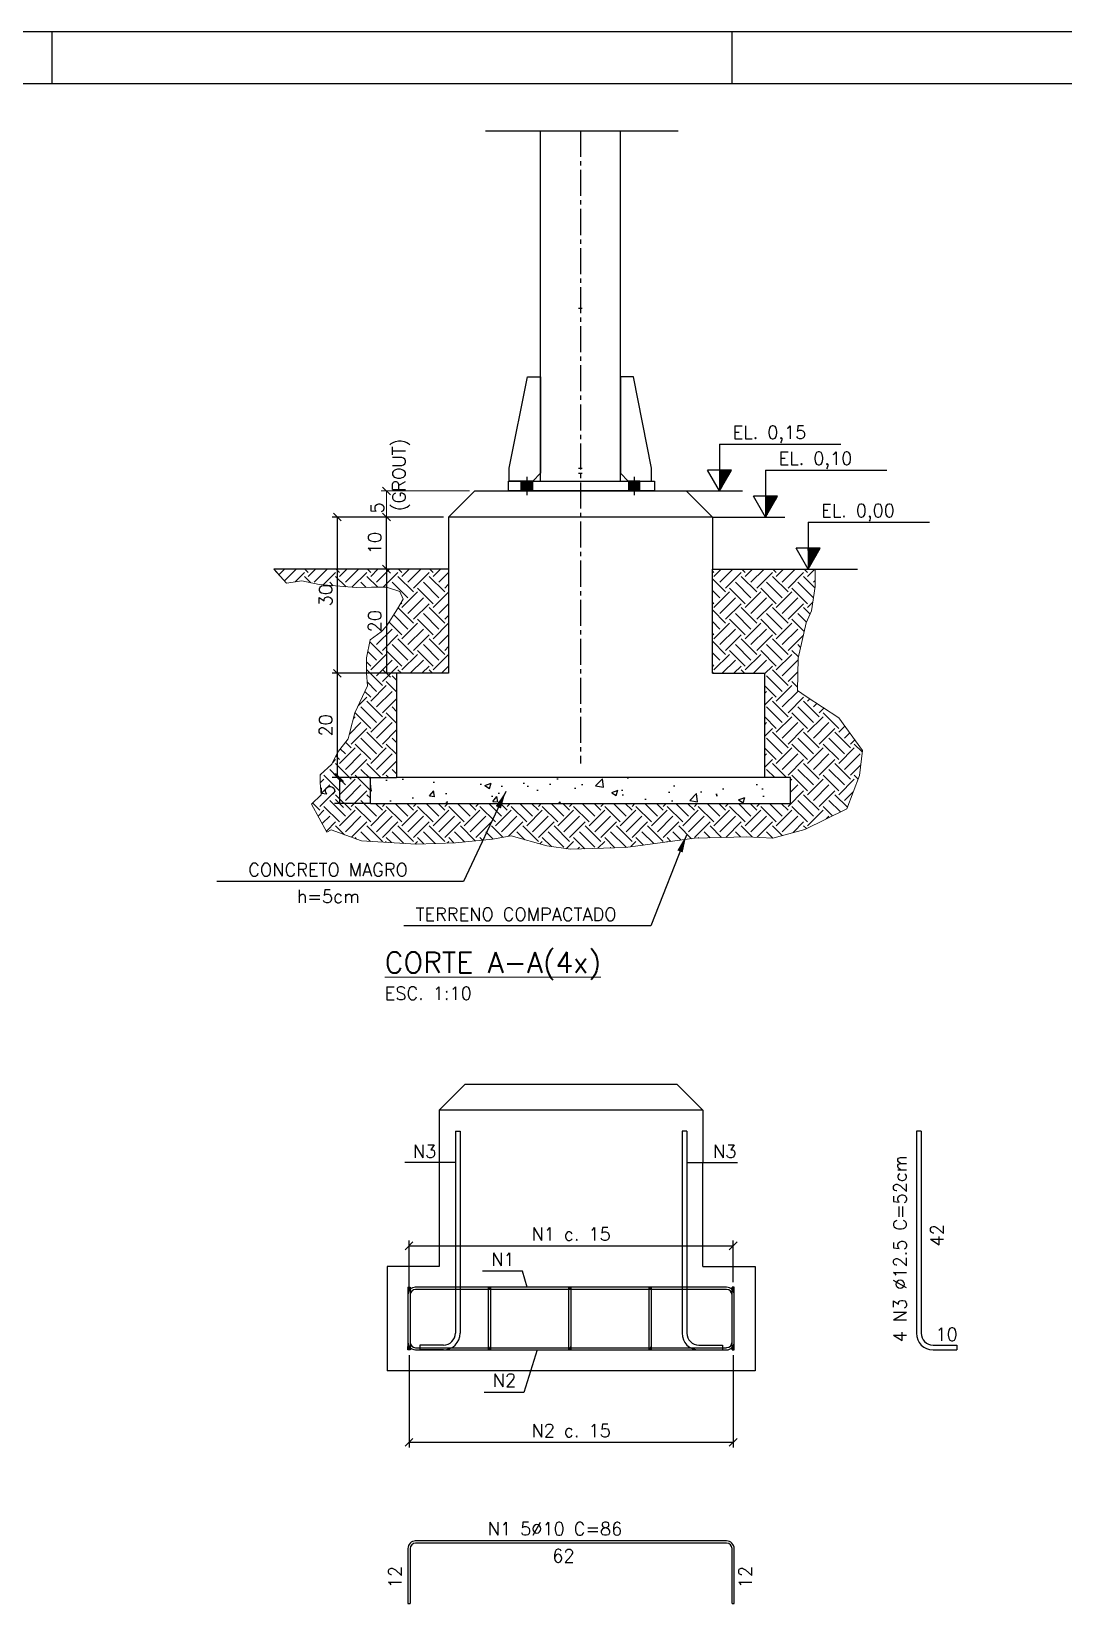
# Model space of a CAD drawing. Header units: millimetres. Extents: x 2593 to 3854, y 1234 to 2125.
# Drawn here: x 2901.8 to 3198.8, y 1672.7 to 2125.4 of the extents above; entities that cross this region are included whole.
import ezdxf
from ezdxf.enums import TextEntityAlignment as Align

# ---------------------------------------------------------------- set-up
doc = ezdxf.new("R2010")
doc.units = ezdxf.units.MM
doc.linetypes.add('CENTER2', pattern=[1.125, 0.75, -0.125, 0.125, -0.125])
for name, color, linetype, lineweight in [('A-DETL-GENF', 7, 'Continuous', 5), ('GSB', 7, 'Continuous', 0), ('S-RBAR', 171, 'Continuous', 18), ('SL2', 3, 'Continuous', 0)]:
    doc.layers.add(name, color=color, linetype=linetype, lineweight=lineweight)
for name, color, linetype in [('AL1', 8, 'Continuous'), ('CL1', 8, 'Continuous'), ('CL2', 7, 'Continuous'), ('CL3', 3, 'Continuous'), ('CL4', 4, 'Continuous'), ('CL5', 5, 'Continuous'), ('CR100', 3, 'Continuous'), ('FRL2', 7, 'Continuous'), ('FRL3', 3, 'Continuous'), ('FRL6', 6, 'Continuous'), ('FRL7', 7, 'Continuous'), ('FRR120', 5, 'Continuous'), ('FRR140', 5, 'Continuous'), ('FRR175', 1, 'Continuous'), ('FRR80', 3, 'Continuous'), ('TC1', 7, 'CENTER2')]:
    doc.layers.add(name, color=color, linetype=linetype)
doc.styles.add('COTA', font='romans.shx')
doc.styles.add('R100', font='simplex.shx', dxfattribs={"height": 2.5})
doc.styles.add('R120', font='simplex.shx', dxfattribs={"height": 3})
doc.styles.add('R140', font='simplex.shx', dxfattribs={"height": 3.5})
doc.styles.add('R80', font='simplex.shx', dxfattribs={"height": 2})
doc.styles.add('ROMANS', font='ROMANS.SHX')
doc.styles.get("Standard").update_dxf_attribs({"font": 'arial.ttf'})
doc.dimstyles.new('TICK-10', dxfattribs={"dimscale": 10, "dimtxt": 0.25, "dimasz": 0.2, "dimexe": 0.2, "dimexo": 0.2, "dimgap": 0.1, "dimtad": 1, "dimdsep": 46, "dimtxsty": 'Standard', "dimblk": 'ARCHTICK', "dimcen": 0, "dimdle": 0.2, "dimclrd": 7, "dimclre": 7, "dimclrt": 3, "dimadec": 3, "dimazin": 3, "dimtfac": 1, "dimtofl": 0, "dimtmove": 1, "dimatfit": 2, "dimfxl": 0.2, "dimtolj": 1, "dimtzin": 0, "dimarcsym": 1})
doc.dimstyles.new('VALE 1-10 - [1-15]', dxfattribs={"dimscale": 1.5, "dimtxt": 2.5, "dimasz": 1.5, "dimexe": 1, "dimexo": 1, "dimgap": 1, "dimtad": 1, "dimdec": 0, "dimlfac": 0.6666, "dimzin": 0, "dimdsep": 46, "dimtxsty": 'ROMANS', "dimblk": 'OBLIQUE', "dimcen": 0, "dimclrd": 7, "dimclre": 7, "dimclrt": 3, "dimadec": 1, "dimazin": 0, "dimtfac": 1, "dimtdec": 0, "dimtmove": 1, "dimatfit": 3, "dimfxl": 1, "dimtolj": 1, "dimtzin": 0, "dimarcsym": 0})
doc.dimstyles.new('VALE 1-15 - [1-15]', dxfattribs={"dimscale": 1.5, "dimtxt": 2.5, "dimasz": 1.5, "dimexe": 1, "dimexo": 1, "dimgap": 1, "dimtad": 1, "dimdec": 0, "dimzin": 0, "dimdsep": 46, "dimtxsty": 'ROMANS', "dimblk": 'OBLIQUE', "dimcen": 0, "dimclrd": 7, "dimclre": 7, "dimclrt": 3, "dimadec": 1, "dimazin": 0, "dimtfac": 1, "dimtdec": 0, "dimtmove": 1, "dimatfit": 3, "dimfxl": 1, "dimtolj": 1, "dimtzin": 0, "dimarcsym": 0})

# ---------------------------------------------------------------- blocks, each defined once
blk = doc.blocks.new('_ArchTick')
at = {"color": 0, "linetype": 'ByBlock', "const_width": 0.15}
blk.add_lwpolyline([(-0.5, -0.5), (0.5, 0.5)], dxfattribs=at)
blk = doc.blocks.new('_Oblique')
at = {"color": 0, "linetype": 'ByBlock', "lineweight": -2}
blk.add_line((0.5, 0.5), (-0.5, -0.5), dxfattribs=at)
blk = doc.blocks.new('*D22')
at = {"layer": 'Defpoints', "color": 0, "transparency": 16777216}
for p in [(3003.98, 1985.58), (3021.85, 1985.58, -192396.03), (3021.85, 1970.58, -192396.03)]:
    blk.add_point(p, dxfattribs=at)
at = {"layer": 'SL2', "color": 7, "lineweight": -2, "transparency": 16777216}
for p, q in [((3020.35, 1985.58), (3002.48, 1985.58)), ((3003.98, 1970.58), (3003.98, 1985.58)), ((3020.35, 1970.58), (3002.48, 1970.58))]:
    blk.add_line(p, q, dxfattribs=at)
at = {"layer": 'SL2', "color": 7, "lineweight": -2, "transparency": 16777216, "xscale": 2.25, "yscale": 2.25, "zscale": 2.25}
for p, rotation in [((3003.98, 1985.58), 90), ((3003.98, 1970.58), 270)]:
    blk.add_blockref('_Oblique', p, dxfattribs=dict(at, rotation=rotation))
at = {"layer": 'SL2', "color": 3, "transparency": 16777216, "insert": (3000.6, 1978.08), "char_height": 3.75, "attachment_point": 5, "rotation": 90, "style": 'ROMANS'}
blk.add_mtext('\\A1;10', dxfattribs=at)
blk = doc.blocks.new('*D23')
at = {"layer": 'CL3', "color": 7, "lineweight": -2, "transparency": 16777216}
for p, q in [((3020.35, 1970.58), (3002.48, 1970.58)), ((3003.98, 1970.58), (3003.98, 1940.59)), ((3020.35, 1940.59), (3002.48, 1940.59))]:
    blk.add_line(p, q, dxfattribs=at)
at = {"layer": 'Defpoints', "color": 0, "transparency": 16777216}
for p in [(3021.85, 1970.58, -192396.03), (3003.98, 1940.59), (3021.85, 1940.59, -192396.03)]:
    blk.add_point(p, dxfattribs=at)
at = {"layer": 'CL3', "color": 7, "lineweight": -2, "transparency": 16777216, "xscale": 2.25, "yscale": 2.25, "zscale": 2.25}
for p, rotation in [((3003.98, 1970.58), 90), ((3003.98, 1940.59), 270)]:
    blk.add_blockref('_Oblique', p, dxfattribs=dict(at, rotation=rotation))
at = {"layer": 'CL3', "color": 3, "transparency": 16777216, "insert": (3000.6, 1955.58), "char_height": 3.75, "attachment_point": 5, "rotation": 90, "style": 'ROMANS'}
blk.add_mtext('\\A1;20', dxfattribs=at)
blk = doc.blocks.new('*D24')
at = {"layer": 'Defpoints', "color": 0, "transparency": 16777216}
for p in [(3000.82, 1910.59, -192396.03), (2990.46, 1903.09), (3000.82, 1903.09, -192396.03)]:
    blk.add_point(p, dxfattribs=at)
at = {"layer": 'SL2', "color": 7, "lineweight": -2, "transparency": 16777216}
for p, q in [((2999.32, 1910.59), (2988.96, 1910.59)), ((2990.46, 1910.59), (2990.46, 1903.09)), ((2999.32, 1903.09), (2988.96, 1903.09))]:
    blk.add_line(p, q, dxfattribs=at)
at = {"layer": 'SL2', "color": 7, "lineweight": -2, "transparency": 16777216, "xscale": 2.25, "yscale": 2.25, "zscale": 2.25}
for p, rotation in [((2990.46, 1910.59), 90), ((2990.46, 1903.09), 270)]:
    blk.add_blockref('_Oblique', p, dxfattribs=dict(at, rotation=rotation))
at = {"layer": 'SL2', "color": 3, "transparency": 16777216, "insert": (2987.08, 1906.84), "char_height": 3.75, "attachment_point": 5, "rotation": 90, "style": 'ROMANS'}
blk.add_mtext('\\A1;5', dxfattribs=at)
blk = doc.blocks.new('*D25')
at = {"layer": 'CL3', "color": 7, "lineweight": -2, "transparency": 16777216}
for p, q in [((3020.35, 1985.58), (2988.34, 1985.58)), ((2989.84, 1940.59), (2989.84, 1985.58)), ((3020.35, 1940.59), (2988.34, 1940.59))]:
    blk.add_line(p, q, dxfattribs=at)
at = {"layer": 'Defpoints', "color": 0, "transparency": 16777216}
for p in [(2989.84, 1985.58), (3021.85, 1985.58, -192396.03), (3021.85, 1940.59, -192396.03)]:
    blk.add_point(p, dxfattribs=at)
at = {"layer": 'CL3', "color": 7, "lineweight": -2, "transparency": 16777216, "xscale": 2.25, "yscale": 2.25, "zscale": 2.25}
for p, rotation in [((2989.84, 1985.58), 90), ((2989.84, 1940.59), 270)]:
    blk.add_blockref('_Oblique', p, dxfattribs=dict(at, rotation=rotation))
at = {"layer": 'CL3', "color": 3, "transparency": 16777216, "insert": (2986.46, 1963.08), "char_height": 3.75, "attachment_point": 5, "rotation": 90, "style": 'ROMANS'}
blk.add_mtext('\\A1;30', dxfattribs=at)
blk = doc.blocks.new('*D44')
at = {"layer": 'CL3', "color": 7, "lineweight": -2, "transparency": 16777216}
for p, q in [((3002.48, 1940.59), (2988.34, 1940.59)), ((2989.84, 1910.59), (2989.84, 1940.59)), ((2997.82, 1910.59), (2988.34, 1910.59))]:
    blk.add_line(p, q, dxfattribs=at)
at = {"layer": 'Defpoints', "color": 0, "transparency": 16777216}
for p in [(2989.84, 1940.59), (3003.98, 1940.59), (2999.32, 1910.59, -192396.03)]:
    blk.add_point(p, dxfattribs=at)
at = {"layer": 'CL3', "color": 7, "lineweight": -2, "transparency": 16777216, "xscale": 2.25, "yscale": 2.25, "zscale": 2.25}
for p, rotation in [((2989.84, 1940.59), 90), ((2989.84, 1910.59), 270)]:
    blk.add_blockref('_Oblique', p, dxfattribs=dict(at, rotation=rotation))
at = {"layer": 'CL3', "color": 3, "transparency": 16777216, "insert": (2986.46, 1925.59), "char_height": 3.75, "attachment_point": 5, "rotation": 90, "style": 'ROMANS'}
blk.add_mtext('\\A1;20', dxfattribs=at)
blk = doc.blocks.new('*D34')
at = {"layer": 'Defpoints', "color": 0, "transparency": 16777216}
for p in [(3103.73, 1775.74), (3010.46, 1762.3, -192396.03), (3103.73, 1763.8)]:
    blk.add_point(p, dxfattribs=at)
at = {"layer": 'SL2', "color": 7, "lineweight": -2, "transparency": 16777216}
for p, q in [((3010.46, 1763.8), (3010.46, 1777.24)), ((3010.46, 1775.74), (3103.73, 1775.74)), ((3103.73, 1765.3), (3103.73, 1777.24))]:
    blk.add_line(p, q, dxfattribs=at)
at = {"layer": 'SL2', "color": 7, "lineweight": -2, "transparency": 16777216, "xscale": 2.25, "yscale": 2.25, "zscale": 2.25, "rotation": 180}
blk.add_blockref('_Oblique', (3010.46, 1775.74), dxfattribs=at)
at = {"layer": 'SL2', "color": 7, "lineweight": -2, "transparency": 16777216, "xscale": 2.25, "yscale": 2.25, "zscale": 2.25}
blk.add_blockref('_Oblique', (3103.73, 1775.74), dxfattribs=at)
at = {"layer": 'SL2', "color": 3, "transparency": 16777216, "insert": (3057.1, 1779.12), "char_height": 3.75, "attachment_point": 5, "style": 'ROMANS'}
blk.add_mtext('\\A1;N1 c. 15', dxfattribs=at)
blk = doc.blocks.new('*D35')
at = {"layer": 'Defpoints', "color": 0, "transparency": 16777216}
for p in [(3010.46, 1745.78, -192396.03), (3103.73, 1745.78, -192396.03), (3103.73, 1719.17)]:
    blk.add_point(p, dxfattribs=at)
at = {"layer": 'SL2', "color": 7, "lineweight": -2, "transparency": 16777216}
for p, q in [((3010.46, 1744.28), (3010.46, 1717.67)), ((3103.73, 1744.28), (3103.73, 1717.67)), ((3010.46, 1719.17), (3103.73, 1719.17))]:
    blk.add_line(p, q, dxfattribs=at)
at = {"layer": 'SL2', "color": 7, "lineweight": -2, "transparency": 16777216, "xscale": 2.25, "yscale": 2.25, "zscale": 2.25, "rotation": 180}
blk.add_blockref('_Oblique', (3010.46, 1719.17), dxfattribs=at)
at = {"layer": 'SL2', "color": 7, "lineweight": -2, "transparency": 16777216, "xscale": 2.25, "yscale": 2.25, "zscale": 2.25}
blk.add_blockref('_Oblique', (3103.73, 1719.17), dxfattribs=at)
at = {"layer": 'SL2', "color": 3, "transparency": 16777216, "insert": (3057.1, 1722.55), "char_height": 3.75, "attachment_point": 5, "style": 'ROMANS'}
blk.add_mtext('\\A1;N2 c. 15', dxfattribs=at)
blk = doc.blocks.new('A1')
at = {"layer": 'FRL2'}
for p, q in [((210, 594), (210, 584)), ((340.5, 594), (340.5, 584))]:
    blk.add_line(p, q, dxfattribs=at)
at = {"layer": 'FRL6', "linetype": 'Continuous'}
blk.add_line((25, 584), (831, 584), dxfattribs=at)
at = {"layer": 'FRL7', "linetype": 'Continuous'}
blk.add_line((0, 594), (841, 594), dxfattribs=at)
at = {"layer": 'FRR120', "style": 'R120'}
for tag, p in [('FASE_DO_PROJETO', (659, 46.29)), ('ÁREA_E/OU_SUBÁREA', (659, 40.79)), ('TÍTULO_DO_DESENHO', (659, 35.29)), ('SUBTÍTULO_1_DO_DESENHO', (659, 29.79)), ('SUBTÍTULO_2_DO_DESENHO', (659, 24.29))]:
    blk.add_attdef(tag, p, '', height=3, dxfattribs=at)
at = {"layer": 'FRR140', "style": 'R140', "width": 0.91}
for tag, p in [('ESCALA', (671, 14.35)), ('REVISÃO', (823.5, 14.68))]:
    blk.add_attdef(tag, text='', height=3.5, dxfattribs=at).set_placement(p, align=Align.MIDDLE)
for tag, p in [('NÚMERO_DA_CONTRATADA', (687.72, 12.6)), ('NUMERO_VALE', (752.89, 12.6))]:
    blk.add_attdef(tag, p, '', height=3.5, dxfattribs=at)
at = {"layer": 'FRR175', "style": 'R120'}
for tag, p in [('CLASSIFICAÇÃO', (811.83, 67.73)), ('PROJETO', (716.31, 53.59)), ('N_PROJ_SE', (793.5, 53.59)), ('N_CONTRATO', (796.97, 47.3))]:
    blk.add_attdef(tag, text='', height=3, dxfattribs=at).set_placement(p, align=Align.MIDDLE_CENTER)
at = {"layer": 'FRR80', "style": 'R80'}
for p in [(492.61, 76.08), (492.61, 70.38), (492.61, 64.68), (492.61, 58.98), (492.61, 53.28), (492.61, 47.58), (492.61, 41.88), (492.61, 36.18)]:
    blk.add_attdef('DESCRIÇÃO_DA_REVISÃO', p, '', height=2, dxfattribs=at)
for tag, p in [('8A_REV', (476, 77.07)), ('EMIS.', (486, 77.07)), ('PROJ.', (585, 77.07)), ('DES.', (597, 77.07)), ('VER.', (609, 77.07)), ('APR.', (621, 77.07)), ('AUT.', (633.01, 77.07)), ('7A_REV', (476, 71.37)), ('EMIS.', (486, 71.37)), ('PROJ.', (585, 71.37)), ('DES.', (597, 71.37)), ('VER.', (609, 71.37)), ('APR.', (621, 71.37)), ('AUT.', (633.01, 71.37)), ('6A_REV', (476, 65.67)), ('EMIS.', (486, 65.67)), ('PROJ.', (585, 65.67)), ('DES.', (597, 65.67)), ('VER.', (609, 65.67)), ('APR.', (621, 65.67)), ('AUT.', (633.01, 65.67)), ('5A_REV', (476, 59.97)), ('EMIS.', (486, 59.97)), ('PROJ.', (585, 59.97)), ('DES.', (597, 59.97)), ('VER.', (609, 59.97)), ('APR.', (621, 59.97)), ('AUT.', (633.01, 59.97)), ('4A_REV', (476, 54.27)), ('EMIS.', (486, 54.27)), ('PROJ.', (585, 54.27)), ('DES.', (597, 54.27)), ('VER.', (609, 54.27)), ('APR.', (621, 54.27)), ('AUT.', (633.01, 54.27)), ('3A_REV', (476, 48.57)), ('EMIS.', (486, 48.57)), ('PROJ.', (585, 48.57)), ('DES.', (597, 48.57)), ('VER.', (609, 48.57)), ('APR.', (621, 48.57)), ('AUT.', (633.01, 48.57)), ('2A_REV', (476, 42.87)), ('EMIS.', (486, 42.87)), ('PROJ.', (585, 42.87)), ('DES.', (597, 42.87)), ('VER.', (609, 42.87)), ('APR.', (621, 42.87)), ('AUT.', (633.01, 42.87)), ('1a_REV', (476, 37.17)), ('EMIS.', (486, 37.17)), ('PROJ.', (585, 37.17)), ('DES.', (597, 37.17)), ('VER.', (609, 37.17)), ('APR.', (621, 37.17)), ('AUT.', (633.01, 37.17))]:
    blk.add_attdef(tag, text='', height=2, dxfattribs=at).set_placement(p, align=Align.MIDDLE)
at = {"layer": 'FRR80', "style": 'R80', "width": 0.85}
for p in [(648, 77.07), (648, 71.37), (648, 65.67), (648, 59.97), (648, 54.27), (648, 48.57), (648, 42.87), (648, 37.17)]:
    blk.add_attdef('DATA', text='', height=2, dxfattribs=at).set_placement(p, align=Align.MIDDLE)

msp = doc.modelspace()

# ---------------------------------------------------------------- hatches: boundary and pattern name
at = {"layer": 'A-DETL-GENF', "ltscale": 0.2, "true_color": 0xcd6928}
h = msp.add_hatch(dxfattribs=at)
h.set_pattern_fill('EARTH', color=32, angle=45, style=0)
h.set_pattern_definition([(45, (-7207.7715, -5263.987), (0, 8.980256), [6.35, -6.35]), (45, (-7209.455, -5262.3035), (0, 8.980256), [6.35, -6.35]), (45, (-7211.139, -5260.6197), (0, 8.980256), [6.35, -6.35]), (135, (-7211.139, -5259.497), (-8.980256, 0), [6.35, -6.35]), (135, (-7209.455, -5257.8133), (-8.980256, 0), [6.35, -6.35]), (135, (-7207.7715, -5256.1295), (-8.980256, 0), [6.35, -6.35])])
h.paths.add_polyline_path([(3097.75, 1940.59), (3112.75, 1940.59), (3112.75, 1910.59), (3120.25, 1910.59), (3120.25, 1903.09), (3112.75, 1903.09), (2999.32, 1903.09), (2999.32, 1910.59), (3006.85, 1910.59), (3006.85, 1940.59), (3021.85, 1940.59), (3021.85, 1970.58), (2971.5, 1970.58), (2975.15, 1966.58), (2979.56, 1967.25), (2984.59, 1966.12), (2995.26, 1965.25), (2999.67, 1965.34), (3000.83, 1965.36), (3003.98, 1965.36), (3007.81, 1964.17), (3008.81, 1961.93), (3007.15, 1959.11), (3003.98, 1954.12), (3002.48, 1952.55), (2999.25, 1950.22), (2998.17, 1945.07), (2998.17, 1940.59), (2998.5, 1936.93), (2994.85, 1929.18), (2993.43, 1923.62), (2992.96, 1921.74), (2989.84, 1917.8), (2988.2, 1914.4), (2984.88, 1911.33), (2984.88, 1909.17), (2985.21, 1905.59), (2982.38, 1902.94), (2986.84, 1894.85), (2988, 1895.49), (2996.81, 1892.33), (3012.5, 1891.4), (3023.8, 1891.79), (3034.44, 1892.86), (3039.89, 1893.79), (3050.12, 1890.86), (3056.9, 1889.93), (3072.72, 1890.47), (3086.95, 1892.33), (3092.62, 1893.07), (3107.68, 1893.52), (3115.13, 1893.12), (3124.36, 1895.65), (3136.48, 1901.6), (3140.1, 1911.16), (3140.95, 1918.39), (3134.14, 1927.74), (3124.79, 1933.91), (3122.23, 1935.59), (3122.45, 1944.96), (3124.79, 1955.16), (3126.28, 1958.57), (3127.34, 1965.58), (3127.34, 1970.58), (3097.75, 1970.58)])
h.paths.add_polyline_path([(3003.42, 1951.61), (3003.42, 1959.56), (2997.79, 1959.56), (2997.79, 1951.61)], flags=24)
h.paths.add_polyline_path([(2989.89, 1904.65), (2989.89, 1909.02), (2984.27, 1909.02), (2984.27, 1904.65)], flags=24)
h.paths.add_polyline_path([(2989.28, 1959.11), (2989.28, 1967.06), (2983.65, 1967.06), (2983.65, 1959.11)], flags=25)
at = {"layer": 'AL1'}
h = msp.add_hatch(dxfattribs=at)
h.set_pattern_fill('AR-CONC', color=256, scale=0.1)
h.set_pattern_definition([(50, (-8358.056, -4938.093), (18.218467, -1.593909), [1.905, -20.955]), (355, (-8358.056, -4938.093), (-3.524342, 19.105685), [1.524, -16.764058]), (100.45144, (-8356.538, -4938.226), (14.694125, 17.511775), [1.619, -17.809024]), (46.1842, (-8358.056, -4933.013), (27.107904, -4.204233), [2.8575, -31.4325]), (96.63556, (-8355.797, -4933.363), (23.740413, 24.74261), [2.4285, -26.71356]), (351.18415, (-8358.056, -4933.013), (23.740413, 24.74261), [2.285997, -25.145973]), (21, (-8355.516, -4934.283), (15.161439, -10.22652), [1.905, -20.955]), (326, (-8355.516, -4934.283), (6.180203, 18.418797), [1.524, -16.764]), (71.45144, (-8354.253, -4935.135), (21.341642, 8.192277), [1.619, -17.808994]), (37.5, (-8358.056, -4938.093), (0.3088603, 8.455504), [0, -16.5608, 0, -17.018, 0, -16.8275]), (7.5, (-8358.056, -4938.093), (6.681966, 10.0180575), [0, -9.7028, 0, -16.1798, 0, -6.4135]), (327.5, (-8363.72, -4938.093), (13.5590595, -0.5728744), [0, -6.35, 0, -19.812, 0, -26.289]), (317.5, (-8366.26, -4938.093), (14.812918, 2.542649), [0, -8.255, 0, -13.1572, 0, -18.669])])
h.paths.add_polyline_path([(3036.85, 1910.59), (2999.32, 1910.59), (2999.32, 1903.09), (3074.79, 1903.09), (3074.79, 1910.59)])
h.paths.add_polyline_path([(3074.79, 1910.59), (3074.79, 1903.09), (3112.75, 1903.09), (3120.25, 1903.09), (3120.25, 1910.59), (3112.75, 1910.59)])
at = {"layer": 'CL1'}
h = msp.add_hatch(color=256, dxfattribs=at)
h.dxf.hatch_style = 1
h.paths.add_polyline_path([(3046, 1993.08), (3042.7, 1993.08), (3042.7, 1995.93), (3046, 1995.93)])
h = msp.add_hatch(color=256, dxfattribs=at)
h.dxf.hatch_style = 1
h.paths.add_polyline_path([(3073.6, 1993.08), (3076.9, 1993.08), (3076.9, 1995.93), (3073.6, 1995.93)])
at = {"layer": 'CL2'}
h = msp.add_hatch(dxfattribs=at)
h.set_pattern_fill('ANSI31', color=256, scale=0.014999, style=0)
h.set_pattern_definition([(45, (1308.23696, 967.520963), (-0.033673029, 0.033673029), [])])
h.paths.add_polyline_path([(3099.8, 1993.09), (3103.26, 1999.09), (3099.8, 1999.09)])
h = msp.add_hatch(dxfattribs=at)
h.set_pattern_fill('ANSI31', color=256, scale=0.014999, style=0)
h.set_pattern_definition([(45, (1321.488578, 960.020963), (-0.033673029, 0.033673029), [])])
h.paths.add_polyline_path([(3113.05, 1985.59), (3116.51, 1991.59), (3113.05, 1991.59)])
h = msp.add_hatch(dxfattribs=at)
h.set_pattern_fill('ANSI31', color=256, scale=0.014999, style=0)
h.set_pattern_definition([(45, (1333.73208, 945.00705), (-0.033673029, 0.033673029), [])])
h.paths.add_polyline_path([(3125.29, 1970.58), (3128.76, 1976.58), (3125.29, 1976.58)])
at = {"layer": 'CL5'}
h = msp.add_hatch(color=256, dxfattribs=at)
edge = h.paths.add_edge_path()
edge.add_arc((3010.41, 1763.43), 0.315, 0, 360)
for points in [[(3010.26, 1763.16), (3010.57, 1763.16), (3010.73, 1763.43), (3010.57, 1763.7), (3010.26, 1763.7), (3010.1, 1763.43)], [(3033.39, 1763.16), (3033.7, 1763.16), (3033.86, 1763.43), (3033.7, 1763.7), (3033.39, 1763.7), (3033.23, 1763.43)], [(3056.52, 1763.16), (3056.83, 1763.16), (3056.99, 1763.43), (3056.83, 1763.7), (3056.52, 1763.7), (3056.36, 1763.43)], [(3079.65, 1763.16), (3079.96, 1763.16), (3080.12, 1763.43), (3079.96, 1763.7), (3079.65, 1763.7), (3079.49, 1763.43)], [(3103.57, 1763.2), (3103.89, 1763.2), (3104.05, 1763.47), (3103.89, 1763.75), (3103.57, 1763.75), (3103.42, 1763.47)], [(3010.3, 1745.89), (3010.62, 1745.89), (3010.78, 1746.16), (3010.62, 1746.44), (3010.3, 1746.44), (3010.15, 1746.16)], [(3033.43, 1745.89), (3033.75, 1745.89), (3033.91, 1746.16), (3033.75, 1746.44), (3033.43, 1746.44), (3033.28, 1746.16)], [(3056.56, 1745.89), (3056.88, 1745.89), (3057.04, 1746.16), (3056.88, 1746.44), (3056.56, 1746.44), (3056.41, 1746.16)], [(3079.69, 1745.89), (3080.01, 1745.89), (3080.17, 1746.16), (3080.01, 1746.44), (3079.69, 1746.44), (3079.54, 1746.16)], [(3103.58, 1745.86), (3103.9, 1745.86), (3104.05, 1746.13), (3103.9, 1746.4), (3103.58, 1746.4), (3103.42, 1746.13)]]:
    msp.add_hatch(color=256, dxfattribs=at).paths.add_polyline_path(points)
h = msp.add_hatch(color=256, dxfattribs=at)
edge = h.paths.add_edge_path()
edge.add_arc((3033.54, 1763.43), 0.315, 0, 360)
h = msp.add_hatch(color=256, dxfattribs=at)
edge = h.paths.add_edge_path()
edge.add_arc((3056.67, 1763.43), 0.315, 0, 360)
h = msp.add_hatch(color=256, dxfattribs=at)
edge = h.paths.add_edge_path()
edge.add_arc((3079.8, 1763.43), 0.315, 0, 360)
h = msp.add_hatch(color=256, dxfattribs=at)
edge = h.paths.add_edge_path()
edge.add_arc((3103.73, 1763.47), 0.315, 0, 360)
h = msp.add_hatch(color=256, dxfattribs=at)
edge = h.paths.add_edge_path()
edge.add_arc((3010.46, 1746.16), 0.315, 0, 360)
h = msp.add_hatch(color=256, dxfattribs=at)
edge = h.paths.add_edge_path()
edge.add_arc((3033.59, 1746.16), 0.315, 0, 360)
h = msp.add_hatch(color=256, dxfattribs=at)
edge = h.paths.add_edge_path()
edge.add_arc((3056.72, 1746.16), 0.315, 0, 360)
h = msp.add_hatch(color=256, dxfattribs=at)
edge = h.paths.add_edge_path()
edge.add_arc((3079.85, 1746.16), 0.315, 0, 360)
h = msp.add_hatch(color=256, dxfattribs=at)
edge = h.paths.add_edge_path()
edge.add_arc((3103.74, 1746.13), 0.315, 0, 360)

# ---------------------------------------------------------------- linework, layer by layer
for p, q in [((3090.25, 1993.09, -192396.03), (3106.44, 1993.09, -192396.03)), ((3097.74, 1985.59, -192396.03), (3118.65, 1985.59, -192396.03)), ((3021.85, 1970.58, -192396.03), (2971.5, 1970.58, -192396.03)), ((3097.75, 1970.58, -192396.03), (3139.56, 1970.58, -192396.03)), ((3023.78, 1799.69), (3009.22, 1799.69)), ((3090.41, 1799.69), (3104.98, 1799.69))]:
    msp.add_line(p, q)
msp.add_lwpolyline([(3044.5, 1763.8), (3043.08, 1768.44), (3031.62, 1768.44)])
at = {"elevation": 192396.03}
msp.add_lwpolyline([(3047.3, 1745.78), (3043.51, 1733.47), (3032.05, 1733.47)], dxfattribs=at)
at = {"layer": 'A-DETL-GENF', "color": 32, "ltscale": 0.2, "true_color": 0xcd6928, "elevation": -192396.03}
msp.add_lwpolyline([(2971.5, 1970.58), (2975.15, 1966.58), (2975.15, 1966.58), (2979.56, 1967.25), (2984.59, 1966.12), (2984.59, 1966.12), (2995.26, 1965.25), (2999.67, 1965.34), (3000.83, 1965.36), (3003.98, 1965.36), (3007.81, 1964.17), (3008.81, 1961.93), (3007.15, 1959.11), (3003.98, 1954.12), (3002.48, 1952.55), (2999.25, 1950.22), (2998.17, 1945.07), (2998.17, 1940.59), (2998.5, 1936.93), (2994.85, 1929.18), (2993.43, 1923.62), (2992.96, 1921.74), (2989.84, 1917.8), (2988.2, 1914.4), (2984.88, 1911.33), (2984.88, 1909.17), (2985.21, 1905.59), (2982.38, 1902.94), (2986.84, 1894.85), (2988, 1895.49), (2996.81, 1892.33), (3012.5, 1891.4), (3023.8, 1891.79), (3034.44, 1892.86), (3039.89, 1893.79), (3050.12, 1890.86), (3056.9, 1889.93), (3072.72, 1890.47), (3086.95, 1892.33), (3092.62, 1893.07), (3107.68, 1893.52), (3115.13, 1893.12), (3124.36, 1895.65), (3124.36, 1895.65), (3136.48, 1901.6), (3136.48, 1901.6), (3140.1, 1911.16), (3140.95, 1918.39), (3134.14, 1927.74), (3124.79, 1933.91), (3122.23, 1935.59), (3122.45, 1944.96), (3124.79, 1955.16), (3126.28, 1958.57), (3127.34, 1965.58), (3127.34, 1970.58)], dxfattribs=at)
at = {"layer": 'CL1'}
for p, q in [((3032.42, 2096.78), (3087.87, 2096.78)), ((3048.32, 1995.93, -192396.03), (3048.32, 2096.78, -192396.03)), ((3071.27, 1995.93, -192396.03), (3071.27, 2096.78, -192396.03)), ((3044.35, 1997.14, -192396.03), (3044.35, 1991.88, -192396.03)), ((3059.27, 1999.68, -192396.03), (3060.32, 1999.68, -192396.03)), ((3059.27, 1998.18, -192396.03), (3060.32, 1998.18, -192396.03)), ((3075.25, 1997.14, -192396.03), (3075.25, 1991.88, -192396.03))]:
    msp.add_line(p, q, dxfattribs=at)
at = {"layer": 'CL1', "elevation": -192396.03}
for points in [[(3044.57, 2025.93), (3048.32, 2025.93), (3048.32, 1998.18), (3046.07, 1995.93), (3039.32, 1995.93), (3039.32, 1999.68), (3044.57, 2025.93), (3048.32, 2025.93)], [(3075.02, 2025.93), (3071.27, 2025.93), (3071.27, 1998.18), (3073.52, 1995.93), (3080.27, 1995.93), (3080.27, 1999.68), (3075.02, 2025.93), (3071.27, 2025.93)]]:
    msp.add_lwpolyline(points, dxfattribs=at)
for points in [[(3039.1, 1995.93), (3081.1, 1995.93), (3081.1, 1993.08), (3039.1, 1993.08)], [(3046, 1993.08), (3042.7, 1993.08), (3042.7, 1995.93), (3046, 1995.93)], [(3073.6, 1993.08), (3076.9, 1993.08), (3076.9, 1995.93), (3073.6, 1995.93)]]:
    msp.add_lwpolyline(points, close=True, dxfattribs=at)
at = {"layer": 'CL2'}
for p, q in [((3099.8, 2006.59, -192396.03), (3099.8, 1999.09, -192396.03)), ((3099.8, 2006.59, -192396.03), (3134.72, 2006.59, -192396.03)), ((3103.26, 1999.09, -192396.03), (3096.33, 1999.09, -192396.03)), ((3099.8, 1993.09, -192396.03), (3096.33, 1999.09, -192396.03)), ((3099.8, 1999.09, -192396.03), (3099.8, 1993.09, -192396.03)), ((3099.8, 1993.09, -192396.03), (3103.26, 1999.09, -192396.03)), ((3113.05, 1999.09, -192396.03), (3113.05, 1991.59, -192396.03)), ((3113.05, 1999.09, -192396.03), (3147.97, 1999.09, -192396.03)), ((3116.51, 1991.59, -192396.03), (3109.59, 1991.59, -192396.03)), ((3113.05, 1985.59, -192396.03), (3109.59, 1991.59, -192396.03)), ((3113.05, 1991.59, -192396.03), (3113.05, 1985.59, -192396.03)), ((3113.05, 1985.59, -192396.03), (3116.51, 1991.59, -192396.03)), ((3125.29, 1984.08, -192396.03), (3125.29, 1976.58, -192396.03)), ((3125.29, 1984.08, -192396.03), (3160.22, 1984.08, -192396.03)), ((3128.76, 1976.58, -192396.03), (3121.83, 1976.58, -192396.03)), ((3125.29, 1970.58, -192396.03), (3121.83, 1976.58, -192396.03)), ((3125.29, 1976.58, -192396.03), (3125.29, 1970.58, -192396.03)), ((3125.29, 1970.58, -192396.03), (3128.76, 1976.58, -192396.03))]:
    msp.add_line(p, q, dxfattribs=at)
at = {"layer": 'CL3'}
for p, q in [((3021.85, 1985.58, -192396.03), (3021.85, 1970.59, -192396.03)), ((3097.75, 1985.59, -192396.03), (3097.75, 1970.59, -192396.03)), ((3021.85, 1970.59, -192396.03), (3021.85, 1940.59, -192396.03)), ((3097.75, 1940.59, -192396.03), (3097.75, 1970.59, -192396.03)), ((3021.85, 1940.59, -192396.03), (3006.85, 1940.59, -192396.03)), ((3006.85, 1940.59, -192396.03), (3006.85, 1910.59, -192396.03)), ((3021.85, 1940.59, -192396.03), (3014.35, 1940.59, -192396.03)), ((3097.75, 1940.59, -192396.03), (3112.75, 1940.59, -192396.03)), ((3112.75, 1940.59, -192396.03), (3112.75, 1910.59, -192396.03)), ((3112.75, 1910.59, -192396.03), (3006.85, 1910.59, -192396.03)), ((3019.15, 1814.78), (3019.15, 1799.78)), ((3095.05, 1814.79), (3095.05, 1799.78)), ((3019.15, 1799.78), (3019.15, 1769.78)), ((3095.05, 1769.78), (3095.05, 1799.78)), ((3019.15, 1769.78), (3004.15, 1769.78)), ((3004.15, 1769.78), (3004.15, 1739.78)), ((3019.15, 1769.78), (3011.65, 1769.78)), ((3095.05, 1769.78), (3110.05, 1769.78)), ((3110.05, 1769.78), (3110.05, 1739.78)), ((3010.15, 1763.8), (3010.15, 1745.78)), ((3110.05, 1739.78), (3004.15, 1739.78))]:
    msp.add_line(p, q, dxfattribs=at)
at = {"layer": 'CL3', "elevation": -192396.03}
msp.add_lwpolyline([(3097.75, 1985.59), (3021.85, 1985.58), (3029.35, 1993.08), (3090.25, 1993.09)], close=True, dxfattribs=at)
at = {"layer": 'CL3'}
msp.add_lwpolyline([(3095.05, 1814.79), (3019.15, 1814.78), (3026.65, 1822.28), (3087.55, 1822.29)], close=True, dxfattribs=at)
at = {"layer": 'CL4', "linetype": 'Continuous', "ltscale": 125}
for p, q in [((2999.32, 1903.09, -192396.03), (2999.32, 1910.59, -192396.03)), ((2999.32, 1910.59, -192396.03), (3006.82, 1910.59, -192396.03)), ((3120.25, 1910.59, -192396.03), (3112.75, 1910.59, -192396.03)), ((3120.25, 1903.09, -192396.03), (3120.25, 1910.59, -192396.03)), ((2999.32, 1903.09, -192396.03), (3112.75, 1903.09, -192396.03)), ((3112.75, 1903.09, -192396.03), (3120.25, 1903.09, -192396.03))]:
    msp.add_line(p, q, dxfattribs=at)
at = {"layer": 'CL5'}
for p, q in [((3023.78, 1808.78), (3023.78, 1750.56)), ((3023.78, 1808.78), (3025.15, 1808.78)), ((3025.15, 1808.78), (3025.15, 1763.78)), ((3025.15, 1808.78), (3025.15, 1750.56)), ((3089.05, 1808.78), (3089.05, 1763.78)), ((3089.05, 1808.78), (3089.05, 1750.56)), ((3090.41, 1808.78), (3089.05, 1808.78)), ((3090.41, 1808.78), (3090.41, 1750.56)), ((3156.48, 1808.78), (3156.48, 1763.78)), ((3156.48, 1808.78), (3156.48, 1750.56)), ((3157.84, 1808.78), (3156.48, 1808.78)), ((3157.84, 1808.78), (3157.84, 1750.56)), ((3010.26, 1763.7), (3010.1, 1763.43)), ((3010.1, 1763.43), (3010.26, 1763.16)), ((3010.15, 1763.8), (3010.15, 1745.78)), ((3010.15, 1763.8), (3010.78, 1763.8)), ((3010.57, 1763.7), (3010.26, 1763.7)), ((3010.26, 1763.16), (3010.57, 1763.16)), ((3010.73, 1763.43), (3010.57, 1763.7)), ((3010.57, 1763.16), (3010.73, 1763.43)), ((3010.78, 1763.8), (3010.78, 1745.78)), ((3010.81, 1763.17), (3010.78, 1763.17)), ((3101.84, 1763.8), (3012.2, 1763.8)), ((3101.84, 1763.17), (3012.35, 1763.17)), ((3033.28, 1745.78), (3033.28, 1763.8)), ((3033.28, 1763.8), (3033.91, 1763.8)), ((3033.7, 1763.7), (3033.39, 1763.7)), ((3033.86, 1763.43), (3033.7, 1763.7)), ((3033.91, 1763.8), (3033.91, 1745.78)), ((3056.41, 1745.78), (3056.41, 1763.8)), ((3056.41, 1763.8), (3057.04, 1763.8)), ((3056.83, 1763.7), (3056.52, 1763.7)), ((3056.99, 1763.43), (3056.83, 1763.7)), ((3057.04, 1763.8), (3057.04, 1745.78)), ((3079.54, 1745.78), (3079.54, 1763.8)), ((3079.54, 1763.8), (3080.17, 1763.8)), ((3079.96, 1763.7), (3079.65, 1763.7)), ((3080.12, 1763.43), (3079.96, 1763.7)), ((3080.17, 1763.8), (3080.17, 1745.78)), ((3103.42, 1763.17), (3103.39, 1763.17)), ((3104.05, 1763.8), (3103.42, 1763.8)), ((3103.42, 1746.45), (3103.42, 1763.8)), ((3103.57, 1763.75), (3103.42, 1763.47)), ((3103.42, 1763.47), (3103.57, 1763.2)), ((3103.89, 1763.75), (3103.57, 1763.75)), ((3103.57, 1763.2), (3103.89, 1763.2)), ((3104.05, 1763.47), (3103.89, 1763.75)), ((3103.89, 1763.2), (3104.05, 1763.47)), ((3104.05, 1746.18), (3104.05, 1763.8)), ((3103.42, 1746.45), (3103.42, 1756.38)), ((3104.05, 1746.18), (3104.05, 1756.38)), ((3010.15, 1745.78), (3010.15, 1746.78)), ((3010.78, 1745.78), (3010.15, 1745.78)), ((3010.78, 1746.16), (3010.62, 1746.44)), ((3010.62, 1745.89), (3010.78, 1746.16)), ((3010.78, 1745.78), (3010.78, 1746.78)), ((3012.35, 1746.41), (3101.84, 1746.41)), ((3012.35, 1745.78), (3101.84, 1745.78)), ((3020.37, 1747.15), (3013.54, 1747.15)), ((3013.54, 1747.15), (3013.54, 1745.78)), ((3020.37, 1745.78), (3013.54, 1745.78)), ((3033.91, 1745.78), (3033.28, 1745.78)), ((3033.91, 1746.16), (3033.75, 1746.44)), ((3033.75, 1745.89), (3033.91, 1746.16)), ((3033.91, 1745.78), (3033.91, 1746.78)), ((3057.04, 1745.78), (3056.41, 1745.78)), ((3057.04, 1746.16), (3056.88, 1746.44)), ((3056.88, 1745.89), (3057.04, 1746.16)), ((3057.04, 1745.78), (3057.04, 1746.78)), ((3080.17, 1745.78), (3079.54, 1745.78)), ((3080.17, 1746.16), (3080.01, 1746.44)), ((3080.01, 1745.89), (3080.17, 1746.16)), ((3080.17, 1745.78), (3080.17, 1746.78)), ((3093.83, 1747.15), (3100.65, 1747.15)), ((3093.83, 1745.78), (3100.65, 1745.78)), ((3100.65, 1747.15), (3100.65, 1745.78)), ((3103.42, 1745.78), (3103.42, 1746.78)), ((3103.42, 1745.78), (3104.05, 1745.78)), ((3104.05, 1746.13), (3103.9, 1746.4)), ((3103.9, 1745.86), (3104.05, 1746.13)), ((3104.05, 1745.78), (3104.05, 1746.78)), ((3161.26, 1747.15), (3168.08, 1747.15)), ((3161.26, 1745.78), (3168.08, 1745.78)), ((3168.08, 1747.15), (3168.08, 1745.78)), ((3010.15, 1688.55), (3010.15, 1672.73)), ((3010.78, 1688.55), (3010.78, 1672.73)), ((3101.84, 1690.75), (3012.2, 1690.75)), ((3101.84, 1690.12), (3012.35, 1690.12)), ((3103.42, 1672.73), (3103.42, 1688.55)), ((3104.05, 1672.73), (3104.05, 1688.55)), ((3010.15, 1672.73), (3010.78, 1672.73)), ((3103.42, 1672.73), (3104.05, 1672.73))]:
    msp.add_line(p, q, dxfattribs=at)
msp.add_circle((3010.46, 1746.16), 0.315, dxfattribs=at)
for centre, radius, start, end in [((3012.35, 1761.6), 2.21, 90, 180), ((3012.35, 1761.6), 1.57, 90, 180), ((3101.84, 1761.6), 2.21, 0, 90), ((3101.84, 1761.6), 1.58, 0, 90), ((3012.35, 1747.99), 2.2, 180, 224.4153), ((3012.35, 1747.99), 1.57, 180, 206.7422), ((3012.35, 1747.99), 1.58, 180.0022, 270), ((3020.37, 1750.56), 3.41, 270, 0), ((3020.37, 1750.56), 4.78, 270, 0), ((3093.83, 1750.56), 4.78, 180, 270), ((3093.83, 1750.56), 3.41, 180, 270), ((3101.84, 1747.99), 1.57, 270, 359.9978), ((3101.84, 1747.99), 2.2, 270, 0), ((3101.84, 1747.99), 1.57, 333.2578, 0), ((3101.84, 1747.99), 2.21, 341.2118, 0), ((3161.26, 1750.56), 4.78, 180, 270), ((3161.26, 1750.56), 3.41, 180, 270), ((3012.35, 1747.99), 2.21, 213.3668, 270), ((3012.35, 1688.55), 2.21, 90, 180), ((3012.35, 1688.55), 1.57, 90, 180), ((3101.84, 1688.55), 2.21, 0, 90), ((3101.84, 1688.55), 1.58, 0, 90)]:
    msp.add_arc(centre, radius, start, end, dxfattribs=at)
at = {"layer": 'FRL3'}
msp.add_line((3060.32, 2045.58, -192396.03), (3059.27, 2045.58, -192396.03), dxfattribs=at)
at = {"layer": 'S-RBAR'}
for centre in [(3010.41, 1763.43), (3033.54, 1763.43), (3056.67, 1763.43), (3079.8, 1763.43), (3103.73, 1763.47), (3033.59, 1746.16), (3056.72, 1746.16), (3079.85, 1746.16), (3103.74, 1746.13)]:
    msp.add_circle(centre, 0.315, dxfattribs=at)
at = {"layer": 'SL2', "color": 7}
for p, q in [((3027.85, 1993.08), (3002.48, 1993.08)), ((3003.98, 1985.58), (3003.98, 1993.08)), ((3020.35, 1985.58), (3002.48, 1985.58))]:
    msp.add_line(p, q, dxfattribs=at)
at = {"layer": 'TC1', "ltscale": 10}
msp.add_line((3059.79, 2096.78, -192396.03), (3059.79, 1914.57, -192396.03), dxfattribs=at)

# ---------------------------------------------------------------- block references
at = {"layer": 'SL2', "color": 7, "xscale": 2.25, "yscale": 2.25, "zscale": 2.25}
for p, rotation in [((3003.98, 1993.08), 90), ((3003.98, 1985.58), 270)]:
    msp.add_blockref('_Oblique', p, dxfattribs=dict(at, rotation=rotation))

# ---------------------------------------------------------------- texts
at = {"layer": 'CL3', "style": 'R100'}
for s, p in [('4 N3 Ø12.5 C=52cm ', (3153.66, 1747.97, 0)), ('42', (3164.32, 1775.55, 0)), ('12', (3008.31, 1677.14, 0)), ('12', (3109.08, 1677.14, 0))]:
    msp.add_text(s, height=3.75, rotation=90, dxfattribs=at).set_placement(p)
at = {"layer": 'CR100', "style": 'R100'}
for s, p in [('EL. 0,15', (3103.57, 2008.09, -192396.03)), ('EL. 0,10', (3116.82, 2000.59, -192396.03)), ('EL. 0,00', (3129.07, 1985.58, -192396.03)), ('CONCRETO MAGRO ', (2964.17, 1882.16, 0)), ('     h=5cm', (2964.17, 1874.47, 0)), ('TERRENO COMPACTADO', (3012.33, 1869.34, 0)), ('N1', (3034.1, 1769.93, 0)), ('N2', (3034.54, 1735.17, 192396.03)), ('N1 5%%C10 C=86', (3033.1, 1692.38, 0)), ('62', (3051.68, 1684.6, 0))]:
    msp.add_text(s, height=3.75, dxfattribs=at).set_placement(p)
for s, p in [('N3', (3011.55, 1799.97)), ('N3', (3097.93, 1799.97)), ('10', (3161.94, 1747.27))]:
    msp.add_text(s, height=3.75, dxfattribs=at).set_placement(p, align=Align.BOTTOM_LEFT)
at = {"layer": 'GSB', "insert": (3003.46, 1853.46), "char_height": 4.5, "width": 125.729, "attachment_point": 4, "style": 'COTA', "bg_fill": 3, "box_fill_scale": 1.25, "bg_fill_color": 256, "bg_fill_true_color": 13158600, "bg_fill_transparency": 0}
msp.add_mtext('{\\H1.3333x;\\L\\C1;CORTE A-A(4x)\\P\\H0.62502x;\\l\\C3;ESC. 1:10}', dxfattribs=at)
at = {"layer": 'SL2', "color": 3, "insert": (3005.04, 1997.73), "char_height": 3.75, "width": 32.53, "attachment_point": 5, "rotation": 90, "style": 'ROMANS'}
msp.add_mtext('\\A1;\\pxql;  5\\P\\pq*;(GROUT)', dxfattribs=at)

# ---------------------------------------------------------------- dimensions: what is measured, and where the dimension line sits
at = {"layer": 'CL3'}
for base, p1, p2, picture, middle in [((2989.84, 1985.58), (3021.85, 1940.59, -192396.03), (3021.85, 1985.58, -192396.03), '*D25', (2986.46, 1963.08)), ((3003.98, 1940.59), (3021.85, 1970.58, -192396.03), (3021.85, 1940.59, -192396.03), '*D23', (3000.6, 1955.58)), ((2989.84, 1940.59), (2999.32, 1910.59, -192396.03), (3003.98, 1940.59), '*D44', (2986.46, 1925.59))]:
    dim = msp.add_linear_dim(base=base, p1=p1, p2=p2, angle=90, dimstyle='VALE 1-10 - [1-15]', dxfattribs=at)
    dim.commit()
    dim.dimension.update_dxf_attribs({"geometry": picture, "text_midpoint": middle})
at = {"layer": 'SL2'}
dim = msp.add_linear_dim(base=(3003.98, 1985.58), p1=(3021.85, 1970.58, -192396.03), p2=(3021.85, 1985.58, -192396.03), angle=90, dimstyle='VALE 1-10 - [1-15]', dxfattribs=at)
dim.commit()
dim.dimension.update_dxf_attribs({"geometry": '*D22', "text_midpoint": (3000.6, 1978.08)})
dim = msp.add_linear_dim(base=(2990.46, 1903.09, -192396.03), p1=(3000.82, 1910.59, -384792.06), p2=(3000.82, 1903.09, -384792.06), angle=90, dimstyle='VALE 1-10 - [1-15]', dxfattribs=at)
dim.commit()
dim.dimension.update_dxf_attribs({"geometry": '*D24', "text_midpoint": (2990.46, 1906.84, -192396.03), "dimtype": 160})
for base, p1, p2, text, picture, middle in [((3103.73, 1775.74), (3010.46, 1762.3, -192396.03), (3103.73, 1763.8), 'N1 c. 15', '*D34', (3057.1, 1779.12)), ((3103.73, 1719.17, 192396.03), (3010.46, 1745.78), (3103.73, 1745.78), 'N2 c. 15', '*D35', (3057.1, 1722.55, 192396.03))]:
    dim = msp.add_linear_dim(base=base, p1=p1, p2=p2, text=text, dimstyle='VALE 1-15 - [1-15]', dxfattribs=at)
    dim.commit()
    dim.dimension.update_dxf_attribs({"geometry": picture, "text_midpoint": middle})

# ---------------------------------------------------------------- leaders
for points in [[(3038.28, 1906.53), (3026.15, 1880.67), (2955.13, 1880.67)], [(3090.27, 1893.96), (3080, 1867.85), (3008.98, 1867.85)]]:
    msp.add_leader(points, dimstyle='TICK-10', override={"dimasz": 0.5, "dimtad": 0})

# ---------------------------------------------------------------- next in the draw order: block references
at = {"xscale": 1.5, "yscale": 1.5, "zscale": 1.5}
msp.add_blockref('A1', (2592.64, 1234.4), dxfattribs=at)

doc.saveas('drawing.dxf')
